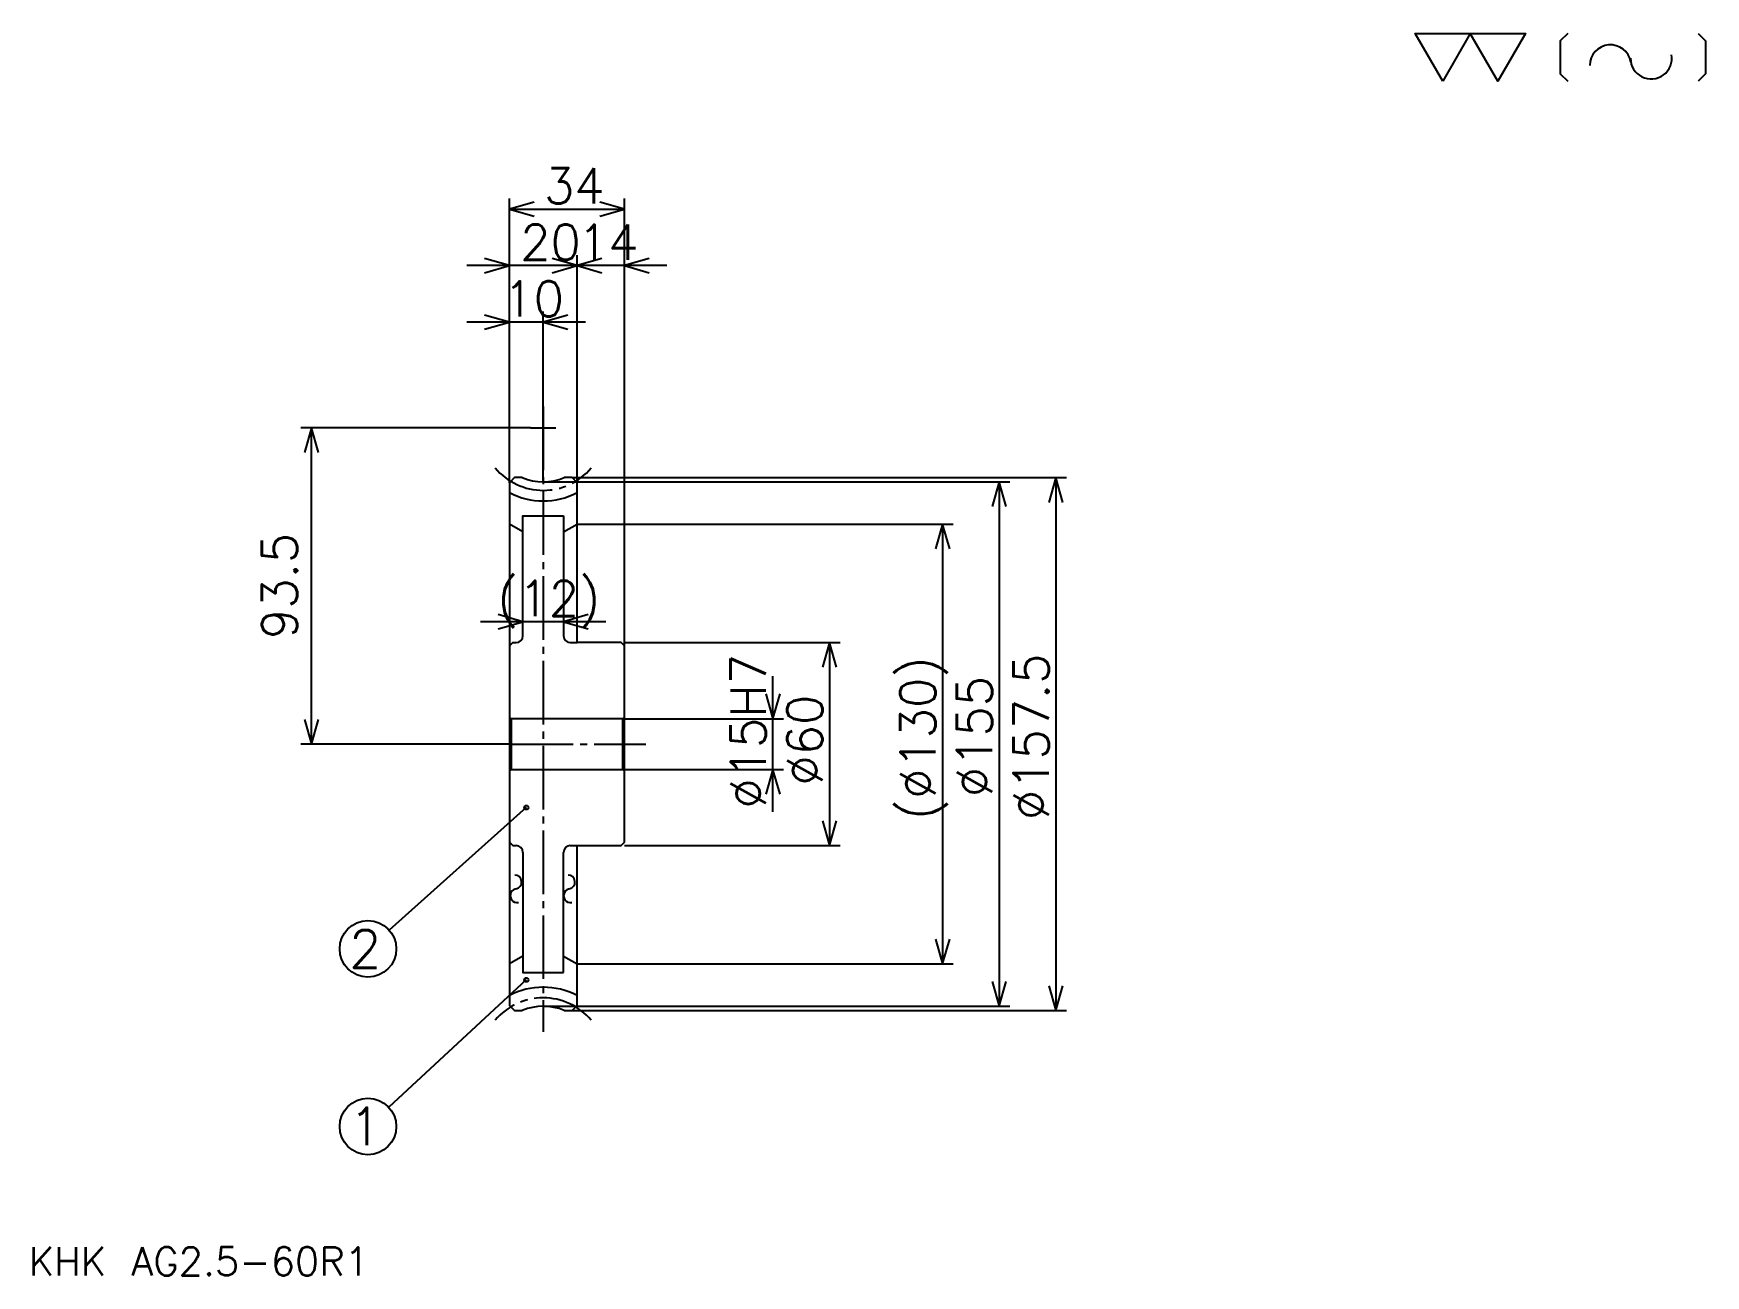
# Model space of a CAD drawing. Extents: x 22 to 516, y 23 to 390.
import ezdxf

# ---------------------------------------------------------------- set-up
doc = ezdxf.new("R2010")
doc.units = 0
doc.linetypes.add('DASHDOT', pattern=[25.066667, 18.8, -2.088889, 2.088889, -2.088889])
doc.layers.get('0').update_dxf_attribs({"linetype": 'CONTINUOUS'})
doc.layers.add('DASHDOT', color=6, linetype='DASHDOT')
doc.styles.add('KANJI', font='TXT', dxfattribs={"bigfont": 'BIGFONT'})

msp = doc.modelspace()

# ---------------------------------------------------------------- linework, layer by layer
at = {"color": 5}
for p, q in [((162.933334, 258.822235), (162.933334, 341.333344)), ((196.933334, 258.822235), (196.933334, 341.333344)), ((162.933334, 338.200012), (196.933334, 338.200012)), ((195.466675, 321.488892), (150.399994, 321.488892)), ((209.466675, 321.488892), (170.399994, 321.488892)), ((182.933334, 258.822235), (182.933334, 324.622253)), ((172.933334, 273.572235), (172.933334, 307.911133)), ((185.466675, 304.777771), (150.399994, 304.777771)), ((169.199997, 273.572235), (101.311111, 273.572235)), ((104.444443, 180.072235), (104.444443, 273.572235)), ((172.933334, 257.572235), (172.933334, 273.572235)), ((162.933334, 257.322235), (162.933334, 258.822235)), ((172.933334, 257.572235), (196.933334, 257.572235)), ((181.433334, 258.822235), (196.933334, 258.822235)), ((182.933334, 257.322235), (182.933334, 258.822235)), ((196.933334, 258.822235), (327.488892, 258.822235)), ((196.933334, 209.072235), (196.933334, 258.822235)), ((196.933334, 257.572235), (310.777771, 257.572235)), ((307.64447, 257.572235), (307.64447, 102.572235)), ((324.35556, 258.822235), (324.35556, 101.322235)), ((182.933334, 245.072235), (196.933334, 245.072235)), ((196.933334, 245.072235), (294.06665, 245.072235)), ((290.93335, 245.072235), (290.93335, 115.072235)), ((191.466675, 216.250015), (154.399994, 216.250015)), ((196.933334, 210.072235), (260.64444, 210.072235)), ((257.511108, 210.072235), (257.511108, 150.072235)), ((240.800003, 160.03891), (240.800003, 200.10556)), ((196.933334, 187.572235), (243.933334, 187.572235)), ((162.933334, 180.072235), (101.311111, 180.072235)), ((196.933334, 172.572235), (243.933334, 172.572235)), ((167.933334, 161.322235), (127.387489, 125.110275)), ((196.933334, 150.072235), (260.64444, 150.072235)), ((182.933334, 115.072235), (196.933334, 115.072235)), ((196.933334, 115.072235), (294.06665, 115.072235)), ((167.933334, 110.384735), (127.284737, 72.723228)), ((172.933334, 102.572235), (196.933334, 102.572235)), ((181.433334, 101.322235), (196.933334, 101.322235)), ((196.933334, 102.572235), (310.777771, 102.572235)), ((196.933334, 101.322235), (327.488892, 101.322235))]:
    msp.add_line(p, q, dxfattribs=at)
at = {"color": 4}
for p, q in [((178.933334, 247.572235), (178.933334, 212.072235)), ((166.933334, 242.762833), (162.933334, 245.072235)), ((178.933334, 242.762833), (182.933334, 245.072235)), ((180.933334, 210.072235), (182.933334, 210.072235)), ((196.933334, 188.072235), (196.433334, 187.572235)), ((162.933334, 172.072235), (163.433334, 172.572235)), ((196.933334, 172.072235), (196.433334, 172.572235)), ((180.933334, 150.072235), (182.933334, 150.072235)), ((178.933334, 112.572235), (178.933334, 148.072235)), ((166.933334, 117.381638), (162.933334, 115.072235)), ((178.933334, 117.381638), (182.933334, 115.072235))]:
    msp.add_line(p, q, dxfattribs=at)
at = {"color": 7}
for points in [[(438.666656, 376), (430.519989, 390.12088), (463.106659, 390.12088), (454.959991, 376), (446.813324, 390.12088), (438.666656, 376)], [(475.598206, 390.12088), (473.425781, 387.948456), (473.425781, 378.172455), (475.598206, 376)], [(514.159119, 390.12088), (516.331543, 387.948456), (516.331543, 378.172455), (514.159119, 376)]]:
    msp.add_lwpolyline(points, dxfattribs=at)
at = {"color": 5}
for points in [[(170.244446, 340.288879), (162.933334, 338.200012), (170.244446, 336.111145)], [(189.622223, 336.111145), (196.933334, 338.200012), (189.622223, 340.288879)], [(155.622223, 319.400024), (162.933334, 321.488892), (155.622223, 323.577789)], [(175.622223, 319.400024), (182.933334, 321.488892), (175.622223, 323.577789)], [(190.244446, 323.577789), (182.933334, 321.488892), (190.244446, 319.400024)], [(204.244446, 323.577789), (196.933334, 321.488892), (204.244446, 319.400024)], [(155.622223, 302.688904), (162.933334, 304.777771), (155.622223, 306.866669)], [(180.244446, 306.866669), (172.933334, 304.777771), (180.244446, 302.688904)], [(106.53334, 266.261108), (104.444443, 273.572235), (102.35556, 266.261108)], [(309.733337, 250.261124), (307.64447, 257.572235), (305.555573, 250.261124)], [(326.444458, 251.511124), (324.35556, 258.822235), (322.266663, 251.511124)], [(293.022217, 237.761124), (290.93335, 245.072235), (288.844452, 237.761124)], [(159.622223, 214.161118), (166.933334, 216.250015), (159.622223, 218.338898)], [(186.244446, 218.338898), (178.933334, 216.250015), (186.244446, 214.161118)], [(259.600006, 202.761124), (257.511108, 210.072235), (255.422211, 202.761124)], [(238.711121, 194.883347), (240.800003, 187.572235), (242.888885, 194.883347)], [(102.35556, 187.383347), (104.444443, 180.072235), (106.53334, 187.383347)], [(242.888885, 165.261124), (240.800003, 172.572235), (238.711121, 165.261124)], [(255.422211, 157.383347), (257.511108, 150.072235), (259.600006, 157.383347)], [(288.844452, 122.383347), (290.93335, 115.072235), (293.022217, 122.383347)], [(305.555573, 109.883347), (307.64447, 102.572235), (309.733337, 109.883347)], [(322.266663, 108.633347), (324.35556, 101.322235), (326.444458, 108.633347)]]:
    msp.add_lwpolyline(points, dxfattribs=at)
at = {"color": 4}
for points in [[(166.733536, 258.822235), (164.433334, 258.822235), (162.933334, 257.322235), (162.933334, 172.072235)], [(179.133133, 101.322235), (181.433334, 101.322235), (182.933334, 102.822235), (182.933334, 150.072235), (195.933334, 150.072235), (196.933334, 151.072235), (196.933334, 209.072235), (195.933334, 210.072235), (182.933334, 210.072235), (182.933334, 257.322235), (181.433334, 258.822235), (179.133133, 258.822235)], [(166.933334, 212.072235), (166.933334, 247.572235), (178.933334, 247.572235)], [(162.933334, 209.072235), (163.933334, 210.072235), (164.933334, 210.072235)], [(162.933334, 188.072235), (163.433334, 187.572235), (163.433334, 172.572235), (196.433334, 172.572235), (196.433334, 187.572235), (163.433334, 187.572235)], [(162.933334, 172.072235), (162.933334, 102.822235), (164.433334, 101.322235), (166.733536, 101.322235)], [(162.933334, 151.072235), (163.933334, 150.072235), (164.933334, 150.072235)], [(166.933334, 148.072235), (166.933334, 112.572235), (178.933334, 112.572235)]]:
    msp.add_lwpolyline(points, dxfattribs=at)
at = {"color": 5}
for centre, radius in [((167.933334, 161.322235), 0.626667), ((121.155556, 119.544456), 8.355556), ((167.933334, 110.384735), 0.626667), ((121.155556, 67.044456), 8.355556)]:
    msp.add_circle(centre, radius, dxfattribs=at)
at = {"color": 7}
for centre, radius, start, end in [((488.225555, 380.641663), 6.11, 10, 180), ((500.259888, 382.763672), 6.11, 180, 10), ((164.52211, 139.285568), 2.036667, 280, 90), ((180.28212, 139.285568), 2.036667, 280, 90), ((165.229446, 135.274109), 2.036667, 90, 280), ((180.989441, 135.274109), 2.036667, 90, 280)]:
    msp.add_arc(centre, radius, start, end, dxfattribs=at)
at = {"color": 4}
for centre, radius, start, end in [((172.933334, 273.572235), 16, 247.20175188, 292.79824812), ((172.933334, 273.572235), 21.625, 242.45612488, 297.54387512), ((164.933334, 212.072235), 2, 270, 0), ((180.933334, 212.072235), 2, 180, 270), ((164.933334, 148.072235), 2, 0, 90), ((180.933334, 148.072235), 2, 90, 180), ((172.933334, 86.572235), 21.625, 62.45612488, 117.54387512), ((172.933334, 86.572235), 16, 67.20175188, 112.79824812)]:
    msp.add_arc(centre, radius, start, end, dxfattribs=at)
at = {"layer": 'DASHDOT', "color": 7}
for p, q in [((172.933334, 279.838898), (172.933334, 95.055565)), ((169.199997, 273.572235), (176.666672, 273.572235)), ((162.933334, 180.072235), (203.199997, 180.072235))]:
    msp.add_line(p, q, dxfattribs=at)
for centre, start, end in [((172.933334, 273.572235), 220.00000249, 319.99999751), ((172.933334, 86.572235), 40.00000249, 139.99999751)]:
    msp.add_arc(centre, 18.5, start, end, dxfattribs=at)

# ---------------------------------------------------------------- texts
at = {"color": 7, "style": 'KANJI'}
for s, height, p in [('34', 10.444444, (173.14444, 339.871124)), ('20', 10.444444, (166.14444, 323.160034)), ('14', 10.444444, (183.14444, 323.160034)), ('10', 10.444444, (161.14444, 306.448914)), ('(12)', 10.444444, (159.35556, 217.921127)), ('2', 11.140741, (115.58519, 113.974083)), ('1', 11.140741, (115.58519, 61.474083)), ('KHK AG2.5-60R1', 8.355556, (20.888889, 22.977777))]:
    msp.add_text(s, height=height, dxfattribs=at).set_placement(p)
for s, p in [('93.5', (100.26667, 211.155563)), ('%%c15H7', (238.711121, 161.011124)), ('(%%c130)', (288.844452, 157.616669)), ('%%c157.5', (322.266663, 157.616669)), ('%%c155', (305.555573, 164.405579)), ('%%c60', (255.422211, 167.800018))]:
    msp.add_text(s, height=10.444444, rotation=90, dxfattribs=at).set_placement(p)

doc.saveas('drawing.dxf')
